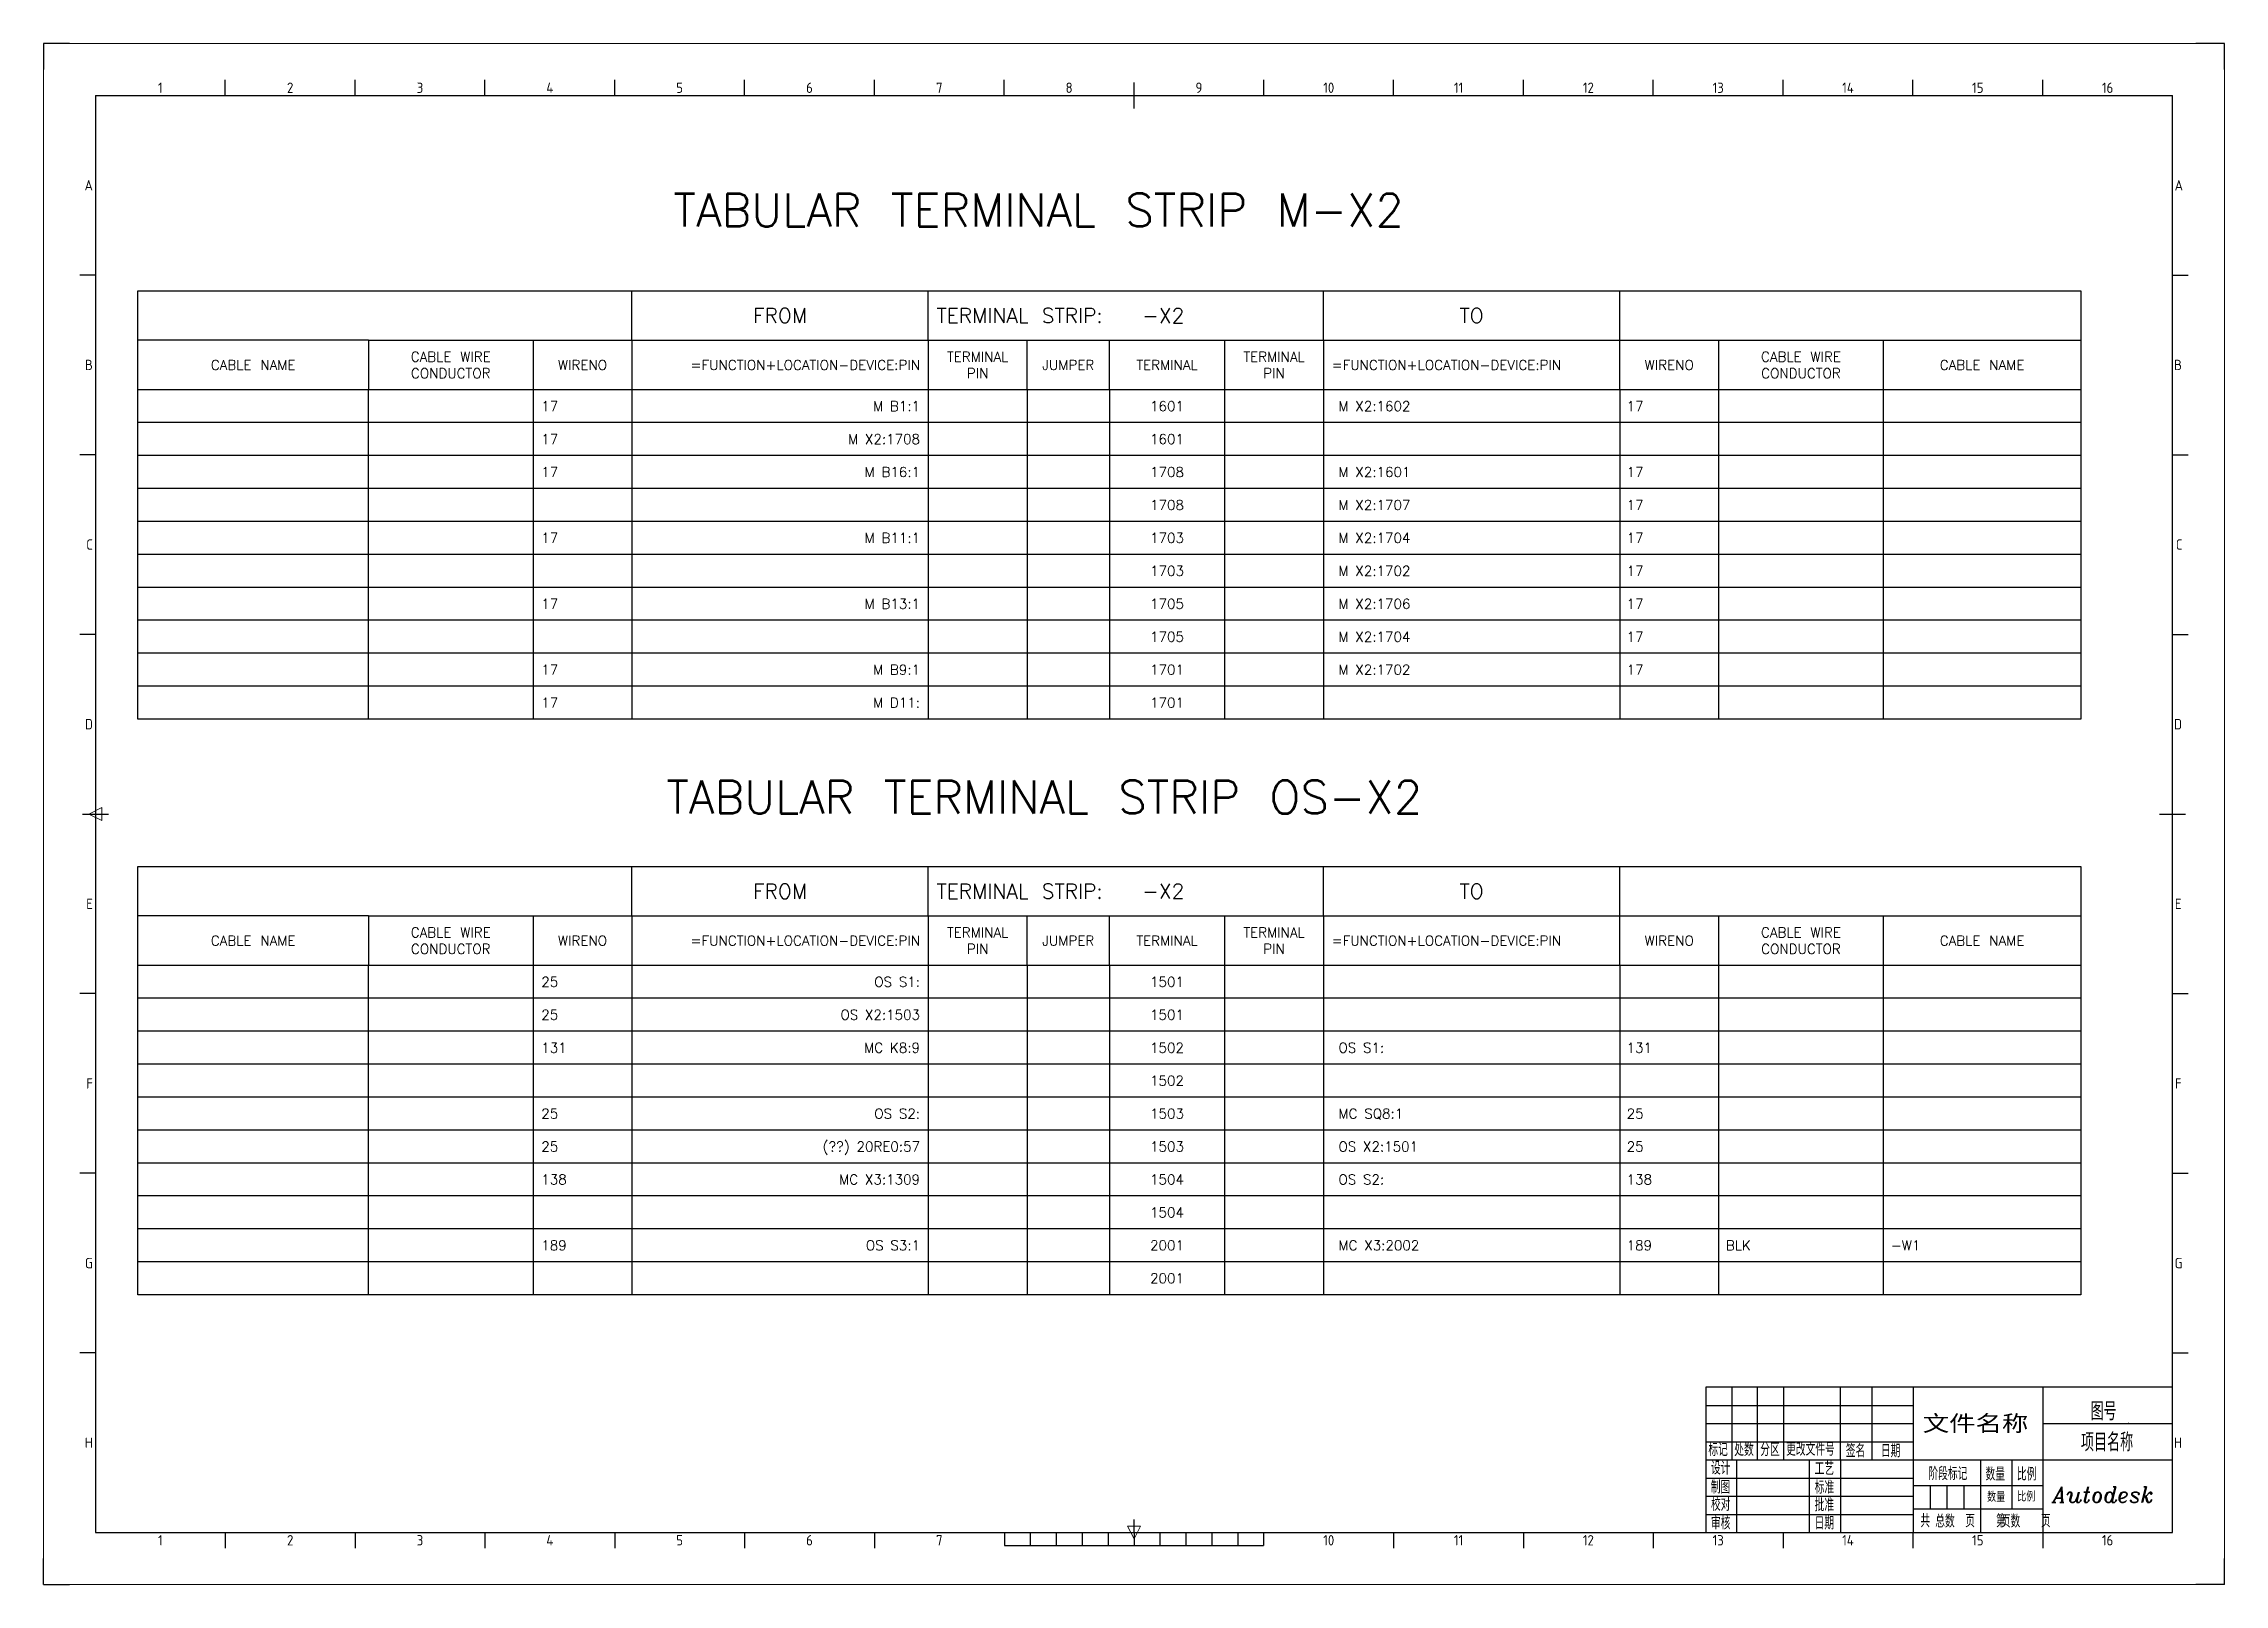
# Model space of a CAD drawing. Header units: millimetres. Extents: x 0 to 841, y 0 to 594.
import ezdxf
from ezdxf.enums import TextEntityAlignment as Align

# ---------------------------------------------------------------- set-up
doc = ezdxf.new("R2010")
doc.units = ezdxf.units.MM
doc.header["$LTSCALE"] = 12
for name, color, linetype in [('AE_BOR', 1, 'Continuous'), ('PMISC', 7, 'Continuous'), ('PTERM', 4, 'Continuous'), ('PWIRE', 84, 'Continuous'), ('图框_外框线', 7, 'Continuous'), ('图框_标题栏属性', 1, 'Continuous'), ('图框_标题栏文字', 6, 'Continuous')]:
    doc.layers.add(name, color=color, linetype=linetype)
doc.styles.get("Standard").update_dxf_attribs({"font": 'txt.shx', "bigfont": 'gbcbig.shx'})
doc.styles.add('WD', font='romans.shx', dxfattribs={"bigfont": 'gbcbig.shx'})
doc.styles.add('WD_IEC', font='isocp2.shx', dxfattribs={"width": 0.9, "height": 4, "bigfont": 'gbcbig.shx'})
doc.styles.add('工程字', font='gbenor.shx', dxfattribs={"bigfont": 'gbcbig.shx'})

# ---------------------------------------------------------------- blocks, each defined once
blk = doc.blocks.new('gb_a1')
for p, q in [((20, 574), (20, 20)), ((20, 574), (821, 574)), ((821, 20), (821, 574)), ((20, 20), (821, 20))]:
    blk.add_line(p, q)
at = {"layer": 'AE_BOR', "lineweight": 30}
for p, q in [((10, 594), (0, 594)), ((0, 594), (0, 584)), ((841, 594), (830, 594)), ((841, 584), (841, 594)), ((0, 0), (0, 10)), ((841, 0), (841, 10)), ((0, 0), (10, 0)), ((841, 0), (830, 0))]:
    blk.add_line(p, q, dxfattribs=at)
at = {"layer": 'AE_BOR', "color": 1, "lineweight": 15}
for p, q in [((0, 594), (841, 594)), ((0, 0), (0, 594)), ((841, 594), (841, 0)), ((17.5, 297), (22.5, 299.5)), ((22.5, 294.5), (17.5, 297)), ((22.5, 299.5), (22.5, 294.5)), ((420.5, 17.5), (418, 22.5)), ((418, 22.5), (423, 22.5)), ((423, 22.5), (420.5, 17.5)), ((841, 0), (0, 0))]:
    blk.add_line(p, q, dxfattribs=at)
at = {"layer": 'AE_BOR'}
for p, q in [((70.0625, 574), (70.0625, 580)), ((120.125, 574), (120.125, 580)), ((170.1875, 574), (170.1875, 580)), ((220.25, 574), (220.25, 580)), ((270.3125, 574), (270.3125, 580)), ((320.375, 574), (320.375, 580)), ((370.4375, 574), (370.4375, 580)), ((470.5625, 574), (470.5625, 580)), ((520.625, 574), (520.625, 580)), ((570.6875, 574), (570.6875, 580)), ((620.75, 574), (620.75, 580)), ((670.8125, 574), (670.8125, 580)), ((720.875, 574), (720.875, 580)), ((770.9375, 574), (770.9375, 580)), ((20, 504.75), (14, 504.75)), ((821, 504.75), (827, 504.75)), ((20, 435.5), (14, 435.5)), ((821, 435.5), (827, 435.5)), ((20, 366.25), (14, 366.25)), ((821, 366.25), (827, 366.25)), ((20, 227.75), (14, 227.75)), ((821, 227.75), (827, 227.75)), ((20, 158.5), (14, 158.5)), ((821, 158.5), (827, 158.5)), ((20, 89.25), (14, 89.25)), ((821, 89.25), (827, 89.25)), ((70.0625, 20), (70.0625, 14)), ((120.125, 20), (120.125, 14)), ((170.1875, 20), (170.1875, 14)), ((220.25, 20), (220.25, 14)), ((270.3125, 20), (270.3125, 14)), ((320.375, 20), (320.375, 14)), ((520.625, 20), (520.625, 14)), ((570.6875, 20), (570.6875, 14)), ((620.75, 20), (620.75, 14)), ((670.8125, 20), (670.8125, 14)), ((720.875, 20), (720.875, 14)), ((770.9375, 20), (770.9375, 14))]:
    blk.add_line(p, q, dxfattribs=at)
at = {"layer": 'AE_BOR', "color": 2, "lineweight": 30}
for p, q in [((420.5, 574), (420.5, 579)), ((420.5, 569), (420.5, 574)), ((15, 297), (25, 297)), ((816, 297), (826, 297)), ((370.5, 20), (370.5, 15)), ((380.5, 20), (380.5, 15)), ((390.5, 20), (390.5, 15)), ((400.5, 20), (400.5, 15)), ((410.5, 20), (410.5, 15)), ((420.5, 20), (420.5, 25)), ((420.5, 20), (420.5, 15)), ((430.5, 20), (430.5, 15)), ((440.5, 20), (440.5, 15)), ((450.5, 20), (450.5, 15)), ((460.5, 20), (460.5, 15)), ((470.5, 20), (470.5, 15)), ((370.5, 15), (470.5, 15))]:
    blk.add_line(p, q, dxfattribs=at)
at = {"layer": 'AE_BOR', "style": 'WD_IEC'}
for s, p in [('1', (45.03125, 575)), ('2', (95.09375, 575)), ('3', (145.15625, 575)), ('4', (195.21875, 575)), ('5', (245.28125, 575)), ('6', (295.34375, 575)), ('7', (345.40625, 575)), ('8', (395.46875, 575)), ('9', (445.53125, 575)), ('10', (495.59375, 575)), ('11', (545.65625, 575)), ('12', (595.71875, 575)), ('13', (645.78125, 575)), ('14', (695.84375, 575)), ('15', (745.90625, 575)), ('16', (795.96875, 575)), ('1', (45.03125, 15)), ('2', (95.09375, 15)), ('3', (145.15625, 15)), ('4', (195.21875, 15)), ('5', (245.28125, 15)), ('6', (295.34375, 15)), ('7', (345.40625, 15)), ('10', (495.59375, 15)), ('11', (545.65625, 15)), ('12', (595.71875, 15)), ('13', (645.78125, 15)), ('14', (695.84375, 15)), ('15', (745.90625, 15)), ('16', (795.96875, 15))]:
    blk.add_text(s, height=4, dxfattribs=at).set_placement(p, align=Align.CENTER)
for s, p in [('A', (19, 539.375)), ('A', (825.04762, 539.375)), ('B', (19, 470.125)), ('B', (824.66667, 470.125)), ('C', (19, 400.875)), ('C', (824.85714, 400.875)), ('D', (19, 331.625)), ('D', (824.66667, 331.625)), ('E', (19, 262.375)), ('E', (824.47619, 262.375)), ('F', (19, 193.125)), ('F', (824.47619, 193.125)), ('G', (19, 123.875)), ('G', (824.85714, 123.875)), ('H', (19, 54.625)), ('H', (824.66667, 54.625))]:
    blk.add_text(s, height=4, dxfattribs=at).set_placement(p, align=Align.MIDDLE_RIGHT)
blk = doc.blocks.new('CorpLogoBlock')
at = {"insert": (-46.09, 17.54), "char_height": 6, "width": 37.2055, "attachment_point": 1, "style": '工程字'}
blk.add_mtext('{\\Fitalic|c0;Autodesk}', dxfattribs=at)
blk = doc.blocks.new('GB_TitleBlock')
at = {"lineweight": -3}
for p, q in [((-50, 42), (0, 42)), ((-50, 28), (0, 28))]:
    blk.add_line(p, q, dxfattribs=at)
blk.add_point((-16.99, 42), dxfattribs=at)
at = {"layer": '图框_外框线'}
for p, q in [((-170, 56), (-170, 28)), ((-160, 28), (-160, 56)), ((-150, 56), (-150, 28)), ((-128, 28), (-128, 56)), ((-116, 56), (-116, 28)), ((-100, 56), (-100, 0)), ((-50, 56), (-50, 0)), ((-180, 49), (-100, 49)), ((-180, 42), (-100, 42)), ((-180, 35), (-100, 35)), ((-180, 28), (-50, 28)), ((-168, 0), (-168, 28)), ((-140, 0), (-140, 28)), ((-128, 28), (-128, 0)), ((-74, 28), (-74, 0)), ((-62, 28), (-62, 9)), ((-180, 21), (-100, 21)), ((-50, 18), (-100, 18)), ((-93.5, 18), (-93.5, 9)), ((-87, 18), (-87, 9)), ((-80.5, 18), (-80.5, 9)), ((-180, 14), (-100, 14)), ((-50, 9), (-100, 9)), ((-180, 7), (-100, 7))]:
    blk.add_line(p, q, dxfattribs=at)
blk.add_lwpolyline([(0, 56), (-180, 56), (-180, 0), (0, 0), (0, 56)], dxfattribs=at)
at = {"style": 'WD', "flags": 1}
blk.add_attdef('WD_TB', (-168.38, 50.46), '', height=2, dxfattribs=at)
at = {"layer": '图框_标题栏属性', "style": '工程字'}
for tag, p in [('REV3', (-179.58, 50.91)), ('REV2', (-179.43, 43.49)), ('REV1', (-179.43, 36.77))]:
    blk.add_attdef(tag, p, '', height=3, dxfattribs=at)
for tag, height, width, p, p2 in [('REV3DET', 3, 13.288798, (-148.76, 50.77), (-130.49, 50.77)), ('BY3', 3, 6.930672, (-126.95, 50.77), (-117.42, 50.77)), ('RD3', 3, 9.096075, (-114.66, 50.77), (-102.16, 50.77)), ('REV2DET', 3, 1.39216, (-148.76, 43.77), (-130.49, 43.77)), ('BY2', 3, 6.930672, (-126.95, 43.77), (-117.42, 43.77)), ('RD2', 3, 9.096075, (-114.66, 43.77), (-102.16, 43.77)), ('文件名称', 7, 2.04191, (-96.3, 38.33), (-55.63, 38.33)), ('REV1DET', 3, 13.288798, (-148.76, 36.77), (-130.49, 36.77)), ('BY1', 3, 6.930672, (-126.95, 36.77), (-117.42, 36.77)), ('RD1', 3, 9.096075, (-114.66, 36.77), (-102.16, 36.77))]:
    blk.add_attdef(tag, text='', height=height, dxfattribs=dict(at, width=width)).set_placement(p, p2, align=Align.FIT)
for tag, p in [('图号', (-26.57, 46.93)), ('项目名称', (-25.25, 35.16))]:
    blk.add_attdef(tag, text='', height=7, dxfattribs=at).set_placement(p, align=Align.MIDDLE)
at = {"layer": '图框_标题栏属性', "lineweight": -3}
for tag, p in [('设计', (-163.59, 22.3)), ('工艺', (-123.59, 22.3)), ('制图', (-163.59, 15.3)), ('标准', (-123.59, 15.3)), ('校对', (-163.59, 8.3)), ('批准', (-123.59, 8.3)), ('审核', (-163.59, 1.3)), ('日期', (-123.59, 1.3))]:
    blk.add_attdef(tag, p, '', height=5, dxfattribs=at)
at = {"layer": '图框_标题栏属性', "style": '工程字'}
for tag, height, p in [('数量', 3.5, (-68.02, 13.58)), ('比例', 3.5, (-56.4, 13.74)), ('总数', 5, (-87.74, 4.36)), ('页数', 5, (-62.45, 4.36))]:
    blk.add_attdef(tag, text='', height=height, dxfattribs=at).set_placement(p, align=Align.MIDDLE_CENTER)
at = {"layer": '图框_标题栏文字', "style": '工程字'}
for s, p in [('标记', (-179, 29.44)), ('处数', (-169, 29.44)), ('分区', (-159, 29.44)), ('更改文件号', (-149, 29.59)), ('签名', (-126, 29)), ('日期', (-112.47, 28.98)), ('设计', (-177.99, 22.35)), ('工艺', (-138.02, 22.15)), ('阶段标记', (-94.11, 20.2)), ('数量', (-72.11, 20)), ('比例', (-60, 20)), ('制图', (-178.04, 15.02)), ('标准', (-137.99, 14.92)), ('校对', (-177.99, 8.33)), ('批准', (-138.02, 8.15)), ('审核', (-177.99, 1.15)), ('日期', (-138.02, 1.15)), ('共     页   第     页', (-97.24, 2))]:
    blk.add_text(s, height=5, dxfattribs=at).set_placement(p)
blk = doc.blocks.new('TERMLAY_HEADER')
for p, q in [((-14.75, -1.5), (-14.75, 0)), ((-14.75, 0), (14.75, 0)), ((-7.25, -0.75), (-7.25, 0)), ((-2.75, -0.75), (-2.75, 0)), ((3.25, -0.75), (3.25, 0)), ((7.75, -1.5), (7.75, 0)), ((14.75, 0), (14.75, -1.5)), ((-11.25, -0.75), (-14.75, -0.75)), ((-11.25, -0.75), (-8.75, -0.75)), ((-11.25, -0.75), (-11.25, -1.5)), ((-8.75, -0.75), (-7.25, -0.75)), ((-8.75, -0.75), (-8.75, -1.5)), ((-7.25, -0.75), (-2.75, -0.75)), ((-7.25, -0.75), (-7.25, -1.5)), ((-2.75, -0.75), (-1.25, -0.75)), ((-2.75, -0.75), (-2.75, -1.5)), ((-1.25, -0.75), (0, -0.75)), ((-1.25, -1.5), (-1.25, -0.75)), ((0, -0.75), (1.75, -0.75)), ((0, -1.5), (0, -0.75)), ((1.75, -0.75), (3.25, -0.75)), ((1.75, -0.75), (1.75, -1.5)), ((3.25, -0.75), (7.75, -0.75)), ((3.25, -0.75), (3.25, -1.5)), ((7.75, -0.75), (9.25, -0.75)), ((9.25, -0.75), (11.75, -0.75)), ((9.25, -0.75), (9.25, -1.5)), ((11.75, -0.75), (14.75, -0.75)), ((11.75, -0.75), (11.75, -1.5)), ((14.75, -1.5), (-14.75, -1.5))]:
    blk.add_line(p, q)
for s, height, p in [('FROM', 0.225, (-5, -0.375)), ('TO', 0.225, (5.5, -0.375)), ('CABLE WIRE', 0.15, (-10, -1)), ('TERMINAL', 0.15, (-2, -1)), ('TERMINAL', 0.15, (2.5, -1)), ('CABLE WIRE', 0.15, (10.5, -1)), ('CABLE NAME', 0.15, (-13, -1.125)), ('CONDUCTOR', 0.15, (-10, -1.25)), ('WIRENO', 0.15, (-8, -1.125)), ('PIN', 0.15, (-2, -1.25)), ('JUMPER', 0.15, (-0.625, -1.125)), ('TERMINAL', 0.15, (0.875, -1.125)), ('PIN', 0.15, (2.5, -1.25)), ('WIRENO', 0.15, (8.5, -1.125)), ('CONDUCTOR', 0.15, (10.5, -1.25)), ('CABLE NAME', 0.15, (13.25, -1.125))]:
    blk.add_text(s, height=height).set_placement(p, align=Align.MIDDLE_CENTER)
for s, height, p in [('TERMINAL STRIP:', 0.225, (-2.625, -0.375)), ('=FUNCTION+LOCATION-DEVICE:PIN', 0.15, (3.375, -1.125))]:
    blk.add_text(s, height=height).set_placement(p, align=Align.MIDDLE_LEFT)
blk.add_text('=FUNCTION+LOCATION-DEVICE:PIN', height=0.15).set_placement((-2.875, -1.125), align=Align.MIDDLE_RIGHT)
at = {"color": 4, "style": 'WD_IEC'}
blk.add_attdef('TAB_STRIP', text='', height=0.225, dxfattribs=at).set_placement((0.5, -0.375), align=Align.MIDDLE_LEFT)
blk = doc.blocks.new('TERMLAY_ROW.DWG')
for p, q in [((-14.75, -0.5), (-14.75, 0)), ((-11.25, -0.5), (-11.25, 0)), ((-8.75, 0), (-8.75, -0.5)), ((-7.25, 0), (-7.25, -0.5)), ((-2.75, 0), (-2.75, -0.5)), ((-1.25, 0), (-1.25, -0.5)), ((0, 0), (0, -0.5)), ((1.75, 0), (1.75, -0.5)), ((3.25, 0), (3.25, -0.5)), ((7.75, 0), (7.75, -0.5)), ((9.25, 0), (9.25, -0.5)), ((11.75, 0), (11.75, -0.5)), ((14.75, 0), (14.75, -0.5)), ((14.75, -0.5), (-14.75, -0.5))]:
    blk.add_line(p, q)
at = {"color": 3, "style": 'WD'}
for tag, p in [('CABLENAMEL', (-14.5, -0.25)), ('CABLEWCL', (-11.125, -0.25)), ('WIREL', (-8.625, -0.25)), ('DESTINATIONR', (3.375, -0.25)), ('WIRER', (7.854, -0.25)), ('CABLEWCR', (9.36, -0.25)), ('CABLENAMER', (11.864, -0.25))]:
    blk.add_attdef(tag, text='', height=0.15, dxfattribs=at).set_placement(p, align=Align.MIDDLE_LEFT)
blk.add_attdef('DESTINATIONL', text='', height=0.15, dxfattribs=at).set_placement((-2.875, -0.25), align=Align.MIDDLE_RIGHT)
at = {"color": 4, "style": 'WD'}
for tag, p in [('TERMPINL', (-2, -0.25)), ('JUMPER', (-0.625, -0.25)), ('WIRENO', (0.875, -0.25)), ('TERM', (0.875, -0.25)), ('TERMPINR', (2.5, -0.25))]:
    blk.add_attdef(tag, text='', height=0.15, dxfattribs=at).set_placement(p, align=Align.MIDDLE_CENTER)
at = {"color": 4, "style": 'WD', "flags": 1}
for tag, p in [('P_TAGSTRIP', (1.692, -0.328)), ('LOC', (1.675, -0.207)), ('INST', (1.708, -0.094))]:
    blk.add_attdef(tag, text='', height=0.0625, dxfattribs=at).set_placement(p, align=Align.MIDDLE_RIGHT)
for tag, p in [('WDBLKNAM', (0.006, -0.392)), ('FP', (0.645, -0.437)), ('FPT', (0.796, -0.431))]:
    blk.add_attdef(tag, text='', height=0.0625, dxfattribs=at).set_placement(p, align=Align.MIDDLE_LEFT)

msp = doc.modelspace()

# ---------------------------------------------------------------- block references
for name, p in [('gb_a1', (0, 0)), ('CorpLogoBlock', (821, 20))]:
    msp.add_blockref(name, p)
ref = msp.add_blockref('TERMLAY_HEADER', (411.01, 498.68), dxfattribs=dict(xscale=25.39999999999998, yscale=25.39999999999998, zscale=25.39999999999998))
ref.add_attrib('TAB_STRIP', '-X2', dxfattribs={"layer": 'PMISC', "color": 4, "height": 5.715, "style": 'WD'}).set_placement((423.71, 489.15), align=Align.MIDDLE_LEFT)
ref = msp.add_blockref('TERMLAY_ROW.DWG', (411.01, 460.58), dxfattribs=dict(xscale=25.39999999999998, yscale=25.39999999999998, zscale=25.39999999999998))
ref.add_attrib('TERM', '1601', dxfattribs={"layer": 'PTERM', "color": 4, "height": 3.81, "style": 'WD'}).set_placement((433.23, 454.23), align=Align.MIDDLE_CENTER)
ref.add_attrib('WIREL', '17', dxfattribs={"layer": 'PWIRE', "color": 3, "height": 3.81, "style": 'WD'}).set_placement((191.93, 454.23), align=Align.MIDDLE_LEFT)
ref.add_attrib('DESTINATIONL', ' M B1:1', dxfattribs={"layer": 'PMISC', "color": 3, "height": 3.81, "style": 'WD'}).set_placement((337.98, 454.23), align=Align.MIDDLE_RIGHT)
ref.add_attrib('DESTINATIONR', ' M X2:1602', dxfattribs={"layer": 'PMISC', "color": 3, "height": 3.81, "style": 'WD'}).set_placement((496.73, 454.23), align=Align.MIDDLE_LEFT)
ref.add_attrib('WIRER', '17', dxfattribs={"layer": 'PWIRE', "color": 3, "height": 3.81, "style": 'WD'}).set_placement((610.49, 454.23), align=Align.MIDDLE_LEFT)
ref = msp.add_blockref('TERMLAY_ROW.DWG', (411.01, 447.88), dxfattribs=dict(xscale=25.39999999999998, yscale=25.39999999999998, zscale=25.39999999999998))
ref.add_attrib('TERM', '1601', dxfattribs={"layer": 'PTERM', "color": 4, "height": 3.81, "style": 'WD'}).set_placement((433.23, 441.53), align=Align.MIDDLE_CENTER)
ref.add_attrib('WIREL', '17', dxfattribs={"layer": 'PWIRE', "color": 3, "height": 3.81, "style": 'WD'}).set_placement((191.93, 441.53), align=Align.MIDDLE_LEFT)
ref.add_attrib('DESTINATIONL', ' M X2:1708', dxfattribs={"layer": 'PMISC', "color": 3, "height": 3.81, "style": 'WD'}).set_placement((337.98, 441.53), align=Align.MIDDLE_RIGHT)
ref = msp.add_blockref('TERMLAY_ROW.DWG', (411.01, 435.18), dxfattribs=dict(xscale=25.39999999999998, yscale=25.39999999999998, zscale=25.39999999999998))
ref.add_attrib('TERM', '1708', dxfattribs={"layer": 'PTERM', "color": 4, "height": 3.81, "style": 'WD'}).set_placement((433.23, 428.83), align=Align.MIDDLE_CENTER)
ref.add_attrib('WIREL', '17', dxfattribs={"layer": 'PWIRE', "color": 3, "height": 3.81, "style": 'WD'}).set_placement((191.93, 428.83), align=Align.MIDDLE_LEFT)
ref.add_attrib('DESTINATIONL', ' M B16:1', dxfattribs={"layer": 'PMISC', "color": 3, "height": 3.81, "style": 'WD'}).set_placement((337.98, 428.83), align=Align.MIDDLE_RIGHT)
ref.add_attrib('DESTINATIONR', ' M X2:1601', dxfattribs={"layer": 'PMISC', "color": 3, "height": 3.81, "style": 'WD'}).set_placement((496.73, 428.83), align=Align.MIDDLE_LEFT)
ref.add_attrib('WIRER', '17', dxfattribs={"layer": 'PWIRE', "color": 3, "height": 3.81, "style": 'WD'}).set_placement((610.49, 428.83), align=Align.MIDDLE_LEFT)
ref = msp.add_blockref('TERMLAY_ROW.DWG', (411.01, 422.48), dxfattribs=dict(xscale=25.39999999999998, yscale=25.39999999999998, zscale=25.39999999999998))
ref.add_attrib('TERM', '1708', dxfattribs={"layer": 'PTERM', "color": 4, "height": 3.81, "style": 'WD'}).set_placement((433.23, 416.13), align=Align.MIDDLE_CENTER)
ref.add_attrib('DESTINATIONR', ' M X2:1707', dxfattribs={"layer": 'PMISC', "color": 3, "height": 3.81, "style": 'WD'}).set_placement((496.73, 416.13), align=Align.MIDDLE_LEFT)
ref.add_attrib('WIRER', '17', dxfattribs={"layer": 'PWIRE', "color": 3, "height": 3.81, "style": 'WD'}).set_placement((610.49, 416.13), align=Align.MIDDLE_LEFT)
ref = msp.add_blockref('TERMLAY_ROW.DWG', (411.01, 409.78), dxfattribs=dict(xscale=25.39999999999998, yscale=25.39999999999998, zscale=25.39999999999998))
ref.add_attrib('TERM', '1703', dxfattribs={"layer": 'PTERM', "color": 4, "height": 3.81, "style": 'WD'}).set_placement((433.23, 403.43), align=Align.MIDDLE_CENTER)
ref.add_attrib('WIREL', '17', dxfattribs={"layer": 'PWIRE', "color": 3, "height": 3.81, "style": 'WD'}).set_placement((191.93, 403.43), align=Align.MIDDLE_LEFT)
ref.add_attrib('DESTINATIONL', ' M B11:1', dxfattribs={"layer": 'PMISC', "color": 3, "height": 3.81, "style": 'WD'}).set_placement((337.98, 403.43), align=Align.MIDDLE_RIGHT)
ref.add_attrib('DESTINATIONR', ' M X2:1704', dxfattribs={"layer": 'PMISC', "color": 3, "height": 3.81, "style": 'WD'}).set_placement((496.73, 403.43), align=Align.MIDDLE_LEFT)
ref.add_attrib('WIRER', '17', dxfattribs={"layer": 'PWIRE', "color": 3, "height": 3.81, "style": 'WD'}).set_placement((610.49, 403.43), align=Align.MIDDLE_LEFT)
ref = msp.add_blockref('TERMLAY_ROW.DWG', (411.01, 397.08), dxfattribs=dict(xscale=25.39999999999998, yscale=25.39999999999998, zscale=25.39999999999998))
ref.add_attrib('TERM', '1703', dxfattribs={"layer": 'PTERM', "color": 4, "height": 3.81, "style": 'WD'}).set_placement((433.23, 390.73), align=Align.MIDDLE_CENTER)
ref.add_attrib('DESTINATIONR', ' M X2:1702', dxfattribs={"layer": 'PMISC', "color": 3, "height": 3.81, "style": 'WD'}).set_placement((496.73, 390.73), align=Align.MIDDLE_LEFT)
ref.add_attrib('WIRER', '17', dxfattribs={"layer": 'PWIRE', "color": 3, "height": 3.81, "style": 'WD'}).set_placement((610.49, 390.73), align=Align.MIDDLE_LEFT)
ref = msp.add_blockref('TERMLAY_ROW.DWG', (411.01, 384.38), dxfattribs=dict(xscale=25.39999999999998, yscale=25.39999999999998, zscale=25.39999999999998))
ref.add_attrib('TERM', '1705', dxfattribs={"layer": 'PTERM', "color": 4, "height": 3.81, "style": 'WD'}).set_placement((433.23, 378.03), align=Align.MIDDLE_CENTER)
ref.add_attrib('WIREL', '17', dxfattribs={"layer": 'PWIRE', "color": 3, "height": 3.81, "style": 'WD'}).set_placement((191.93, 378.03), align=Align.MIDDLE_LEFT)
ref.add_attrib('DESTINATIONL', ' M B13:1', dxfattribs={"layer": 'PMISC', "color": 3, "height": 3.81, "style": 'WD'}).set_placement((337.98, 378.03), align=Align.MIDDLE_RIGHT)
ref.add_attrib('DESTINATIONR', ' M X2:1706', dxfattribs={"layer": 'PMISC', "color": 3, "height": 3.81, "style": 'WD'}).set_placement((496.73, 378.03), align=Align.MIDDLE_LEFT)
ref.add_attrib('WIRER', '17', dxfattribs={"layer": 'PWIRE', "color": 3, "height": 3.81, "style": 'WD'}).set_placement((610.49, 378.03), align=Align.MIDDLE_LEFT)
ref = msp.add_blockref('TERMLAY_ROW.DWG', (411.01, 371.68), dxfattribs=dict(xscale=25.39999999999998, yscale=25.39999999999998, zscale=25.39999999999998))
ref.add_attrib('TERM', '1705', dxfattribs={"layer": 'PTERM', "color": 4, "height": 3.81, "style": 'WD'}).set_placement((433.23, 365.33), align=Align.MIDDLE_CENTER)
ref.add_attrib('DESTINATIONR', ' M X2:1704', dxfattribs={"layer": 'PMISC', "color": 3, "height": 3.81, "style": 'WD'}).set_placement((496.73, 365.33), align=Align.MIDDLE_LEFT)
ref.add_attrib('WIRER', '17', dxfattribs={"layer": 'PWIRE', "color": 3, "height": 3.81, "style": 'WD'}).set_placement((610.49, 365.33), align=Align.MIDDLE_LEFT)
ref = msp.add_blockref('TERMLAY_ROW.DWG', (411.01, 358.98), dxfattribs=dict(xscale=25.39999999999998, yscale=25.39999999999998, zscale=25.39999999999998))
ref.add_attrib('TERM', '1701', dxfattribs={"layer": 'PTERM', "color": 4, "height": 3.81, "style": 'WD'}).set_placement((433.23, 352.63), align=Align.MIDDLE_CENTER)
ref.add_attrib('WIREL', '17', dxfattribs={"layer": 'PWIRE', "color": 3, "height": 3.81, "style": 'WD'}).set_placement((191.93, 352.63), align=Align.MIDDLE_LEFT)
ref.add_attrib('DESTINATIONL', ' M B9:1', dxfattribs={"layer": 'PMISC', "color": 3, "height": 3.81, "style": 'WD'}).set_placement((337.98, 352.63), align=Align.MIDDLE_RIGHT)
ref.add_attrib('DESTINATIONR', ' M X2:1702', dxfattribs={"layer": 'PMISC', "color": 3, "height": 3.81, "style": 'WD'}).set_placement((496.73, 352.63), align=Align.MIDDLE_LEFT)
ref.add_attrib('WIRER', '17', dxfattribs={"layer": 'PWIRE', "color": 3, "height": 3.81, "style": 'WD'}).set_placement((610.49, 352.63), align=Align.MIDDLE_LEFT)
ref = msp.add_blockref('TERMLAY_ROW.DWG', (411.01, 346.28), dxfattribs=dict(xscale=25.39999999999998, yscale=25.39999999999998, zscale=25.39999999999998))
ref.add_attrib('TERM', '1701', dxfattribs={"layer": 'PTERM', "color": 4, "height": 3.81, "style": 'WD'}).set_placement((433.23, 339.93), align=Align.MIDDLE_CENTER)
ref.add_attrib('WIREL', '17', dxfattribs={"layer": 'PWIRE', "color": 3, "height": 3.81, "style": 'WD'}).set_placement((191.93, 339.93), align=Align.MIDDLE_LEFT)
ref.add_attrib('DESTINATIONL', ' M D11:', dxfattribs={"layer": 'PMISC', "color": 3, "height": 3.81, "style": 'WD'}).set_placement((337.98, 339.93), align=Align.MIDDLE_RIGHT)
ref = msp.add_blockref('TERMLAY_HEADER', (411.01, 276.74), dxfattribs=dict(xscale=25.39999999999998, yscale=25.39999999999998, zscale=25.39999999999998))
ref.add_attrib('TAB_STRIP', '-X2', dxfattribs={"layer": 'PMISC', "color": 4, "height": 5.715, "style": 'WD'}).set_placement((423.71, 267.22), align=Align.MIDDLE_LEFT)
ref = msp.add_blockref('TERMLAY_ROW.DWG', (411.01, 238.64), dxfattribs=dict(xscale=25.39999999999998, yscale=25.39999999999998, zscale=25.39999999999998))
ref.add_attrib('TERM', '1501', dxfattribs={"layer": 'PTERM', "color": 4, "height": 3.81, "style": 'WD'}).set_placement((433.23, 232.29), align=Align.MIDDLE_CENTER)
ref.add_attrib('WIREL', '25', dxfattribs={"layer": 'PWIRE', "color": 3, "height": 3.81, "style": 'WD'}).set_placement((191.93, 232.29), align=Align.MIDDLE_LEFT)
ref.add_attrib('DESTINATIONL', ' OS S1:', dxfattribs={"layer": 'PMISC', "color": 3, "height": 3.81, "style": 'WD'}).set_placement((337.98, 232.29), align=Align.MIDDLE_RIGHT)
ref = msp.add_blockref('TERMLAY_ROW.DWG', (411.01, 225.94), dxfattribs=dict(xscale=25.39999999999998, yscale=25.39999999999998, zscale=25.39999999999998))
ref.add_attrib('TERM', '1501', dxfattribs={"layer": 'PTERM', "color": 4, "height": 3.81, "style": 'WD'}).set_placement((433.23, 219.59), align=Align.MIDDLE_CENTER)
ref.add_attrib('WIREL', '25', dxfattribs={"layer": 'PWIRE', "color": 3, "height": 3.81, "style": 'WD'}).set_placement((191.93, 219.59), align=Align.MIDDLE_LEFT)
ref.add_attrib('DESTINATIONL', ' OS X2:1503', dxfattribs={"layer": 'PMISC', "color": 3, "height": 3.81, "style": 'WD'}).set_placement((337.98, 219.59), align=Align.MIDDLE_RIGHT)
ref = msp.add_blockref('TERMLAY_ROW.DWG', (411.01, 213.24), dxfattribs=dict(xscale=25.39999999999998, yscale=25.39999999999998, zscale=25.39999999999998))
ref.add_attrib('TERM', '1502', dxfattribs={"layer": 'PTERM', "color": 4, "height": 3.81, "style": 'WD'}).set_placement((433.23, 206.89), align=Align.MIDDLE_CENTER)
ref.add_attrib('WIREL', '131', dxfattribs={"layer": 'PWIRE', "color": 3, "height": 3.81, "style": 'WD'}).set_placement((191.93, 206.89), align=Align.MIDDLE_LEFT)
ref.add_attrib('DESTINATIONL', ' MC K8:9', dxfattribs={"layer": 'PMISC', "color": 3, "height": 3.81, "style": 'WD'}).set_placement((337.98, 206.89), align=Align.MIDDLE_RIGHT)
ref.add_attrib('DESTINATIONR', ' OS S1:', dxfattribs={"layer": 'PMISC', "color": 3, "height": 3.81, "style": 'WD'}).set_placement((496.73, 206.89), align=Align.MIDDLE_LEFT)
ref.add_attrib('WIRER', '131', dxfattribs={"layer": 'PWIRE', "color": 3, "height": 3.81, "style": 'WD'}).set_placement((610.49, 206.89), align=Align.MIDDLE_LEFT)
ref = msp.add_blockref('TERMLAY_ROW.DWG', (411.01, 200.54), dxfattribs=dict(xscale=25.39999999999998, yscale=25.39999999999998, zscale=25.39999999999998))
ref.add_attrib('TERM', '1502', dxfattribs={"layer": 'PTERM', "color": 4, "height": 3.81, "style": 'WD'}).set_placement((433.23, 194.19), align=Align.MIDDLE_CENTER)
ref = msp.add_blockref('TERMLAY_ROW.DWG', (411.01, 187.84), dxfattribs=dict(xscale=25.39999999999998, yscale=25.39999999999998, zscale=25.39999999999998))
ref.add_attrib('TERM', '1503', dxfattribs={"layer": 'PTERM', "color": 4, "height": 3.81, "style": 'WD'}).set_placement((433.23, 181.49), align=Align.MIDDLE_CENTER)
ref.add_attrib('WIREL', '25', dxfattribs={"layer": 'PWIRE', "color": 3, "height": 3.81, "style": 'WD'}).set_placement((191.93, 181.49), align=Align.MIDDLE_LEFT)
ref.add_attrib('DESTINATIONL', ' OS S2:', dxfattribs={"layer": 'PMISC', "color": 3, "height": 3.81, "style": 'WD'}).set_placement((337.98, 181.49), align=Align.MIDDLE_RIGHT)
ref.add_attrib('DESTINATIONR', ' MC SQ8:1', dxfattribs={"layer": 'PMISC', "color": 3, "height": 3.81, "style": 'WD'}).set_placement((496.73, 181.49), align=Align.MIDDLE_LEFT)
ref.add_attrib('WIRER', '25', dxfattribs={"layer": 'PWIRE', "color": 3, "height": 3.81, "style": 'WD'}).set_placement((610.49, 181.49), align=Align.MIDDLE_LEFT)
ref = msp.add_blockref('TERMLAY_ROW.DWG', (411.01, 175.14), dxfattribs=dict(xscale=25.39999999999998, yscale=25.39999999999998, zscale=25.39999999999998))
ref.add_attrib('TERM', '1503', dxfattribs={"layer": 'PTERM', "color": 4, "height": 3.81, "style": 'WD'}).set_placement((433.23, 168.79), align=Align.MIDDLE_CENTER)
ref.add_attrib('WIREL', '25', dxfattribs={"layer": 'PWIRE', "color": 3, "height": 3.81, "style": 'WD'}).set_placement((191.93, 168.79), align=Align.MIDDLE_LEFT)
ref.add_attrib('DESTINATIONL', ' (??) 20RE0:57', dxfattribs={"layer": 'PMISC', "color": 3, "height": 3.81, "style": 'WD'}).set_placement((337.98, 168.79), align=Align.MIDDLE_RIGHT)
ref.add_attrib('DESTINATIONR', ' OS X2:1501', dxfattribs={"layer": 'PMISC', "color": 3, "height": 3.81, "style": 'WD'}).set_placement((496.73, 168.79), align=Align.MIDDLE_LEFT)
ref.add_attrib('WIRER', '25', dxfattribs={"layer": 'PWIRE', "color": 3, "height": 3.81, "style": 'WD'}).set_placement((610.49, 168.79), align=Align.MIDDLE_LEFT)
ref = msp.add_blockref('TERMLAY_ROW.DWG', (411.01, 162.44), dxfattribs=dict(xscale=25.39999999999998, yscale=25.39999999999998, zscale=25.39999999999998))
ref.add_attrib('TERM', '1504', dxfattribs={"layer": 'PTERM', "color": 4, "height": 3.81, "style": 'WD'}).set_placement((433.23, 156.09), align=Align.MIDDLE_CENTER)
ref.add_attrib('WIREL', '138', dxfattribs={"layer": 'PWIRE', "color": 3, "height": 3.81, "style": 'WD'}).set_placement((191.93, 156.09), align=Align.MIDDLE_LEFT)
ref.add_attrib('DESTINATIONL', ' MC X3:1309', dxfattribs={"layer": 'PMISC', "color": 3, "height": 3.81, "style": 'WD'}).set_placement((337.98, 156.09), align=Align.MIDDLE_RIGHT)
ref.add_attrib('DESTINATIONR', ' OS S2:', dxfattribs={"layer": 'PMISC', "color": 3, "height": 3.81, "style": 'WD'}).set_placement((496.73, 156.09), align=Align.MIDDLE_LEFT)
ref.add_attrib('WIRER', '138', dxfattribs={"layer": 'PWIRE', "color": 3, "height": 3.81, "style": 'WD'}).set_placement((610.49, 156.09), align=Align.MIDDLE_LEFT)
ref = msp.add_blockref('TERMLAY_ROW.DWG', (411.01, 149.74), dxfattribs=dict(xscale=25.39999999999998, yscale=25.39999999999998, zscale=25.39999999999998))
ref.add_attrib('TERM', '1504', dxfattribs={"layer": 'PTERM', "color": 4, "height": 3.81, "style": 'WD'}).set_placement((433.23, 143.39), align=Align.MIDDLE_CENTER)
ref = msp.add_blockref('TERMLAY_ROW.DWG', (411.01, 137.04), dxfattribs=dict(xscale=25.39999999999998, yscale=25.39999999999998, zscale=25.39999999999998))
ref.add_attrib('TERM', '2001', dxfattribs={"layer": 'PTERM', "color": 4, "height": 3.81, "style": 'WD'}).set_placement((433.23, 130.69), align=Align.MIDDLE_CENTER)
ref.add_attrib('WIREL', '189', dxfattribs={"layer": 'PWIRE', "color": 3, "height": 3.81, "style": 'WD'}).set_placement((191.93, 130.69), align=Align.MIDDLE_LEFT)
ref.add_attrib('DESTINATIONL', ' OS S3:1', dxfattribs={"layer": 'PMISC', "color": 3, "height": 3.81, "style": 'WD'}).set_placement((337.98, 130.69), align=Align.MIDDLE_RIGHT)
ref.add_attrib('DESTINATIONR', ' MC X3:2002', dxfattribs={"layer": 'PMISC', "color": 3, "height": 3.81, "style": 'WD'}).set_placement((496.73, 130.69), align=Align.MIDDLE_LEFT)
ref.add_attrib('WIRER', '189', dxfattribs={"layer": 'PWIRE', "color": 3, "height": 3.81, "style": 'WD'}).set_placement((610.49, 130.69), align=Align.MIDDLE_LEFT)
ref.add_attrib('CABLEWCR', 'BLK', dxfattribs={"layer": 'PMISC', "color": 3, "height": 3.81, "style": 'WD'}).set_placement((648.74, 130.69), align=Align.MIDDLE_LEFT)
ref.add_attrib('CABLENAMER', '-W1', dxfattribs={"layer": 'PMISC', "color": 3, "height": 3.81, "style": 'WD'}).set_placement((712.35, 130.69), align=Align.MIDDLE_LEFT)
ref = msp.add_blockref('TERMLAY_ROW.DWG', (411.01, 124.34), dxfattribs=dict(xscale=25.39999999999998, yscale=25.39999999999998, zscale=25.39999999999998))
ref.add_attrib('TERM', '2001', dxfattribs={"layer": 'PTERM', "color": 4, "height": 3.81, "style": 'WD'}).set_placement((433.23, 117.99), align=Align.MIDDLE_CENTER)
ref = msp.add_blockref('GB_TitleBlock', (821, 20))
ref.add_attrib('页数', '页数', dxfattribs={"layer": '图框_标题栏属性', "height": 5, "style": '工程字'}).set_placement((758.55, 24.36), align=Align.MIDDLE_CENTER)
ref.add_attrib('总数', '总数', dxfattribs={"layer": '图框_标题栏属性', "height": 5, "style": '工程字'}).set_placement((733.26, 24.36), align=Align.MIDDLE_CENTER)
ref.add_attrib('比例', '比例', dxfattribs={"layer": '图框_标题栏属性', "height": 3.5, "style": '工程字'}).set_placement((764.6, 33.74), align=Align.MIDDLE_CENTER)
ref.add_attrib('数量', '数量', dxfattribs={"layer": '图框_标题栏属性', "height": 3.5, "style": '工程字'}).set_placement((752.98, 33.58), align=Align.MIDDLE_CENTER)
ref.add_attrib('项目名称', '项目名称', dxfattribs={"layer": '图框_标题栏属性', "height": 7, "style": '工程字'}).set_placement((795.75, 55.16), align=Align.MIDDLE)
ref.add_attrib('图号', '图号', dxfattribs={"layer": '图框_标题栏属性', "height": 7, "style": '工程字'}).set_placement((794.43, 66.93), align=Align.MIDDLE)
ref.add_attrib('文件名称', '文件名称', dxfattribs={"layer": '图框_标题栏属性', "height": 7, "style": '工程字', "width": 2.04191}).set_placement((724.7, 58.33), (765.37, 58.33), align=Align.FIT)

# ---------------------------------------------------------------- texts
for s, p in [('TABULAR TERMINAL STRIP M-X2', (242.85, 523.46)), ('TABULAR TERMINAL STRIP OS-X2', (240.12, 297.14))]:
    msp.add_text(s, height=12.7272).set_placement(p)

doc.saveas('drawing.dxf')
